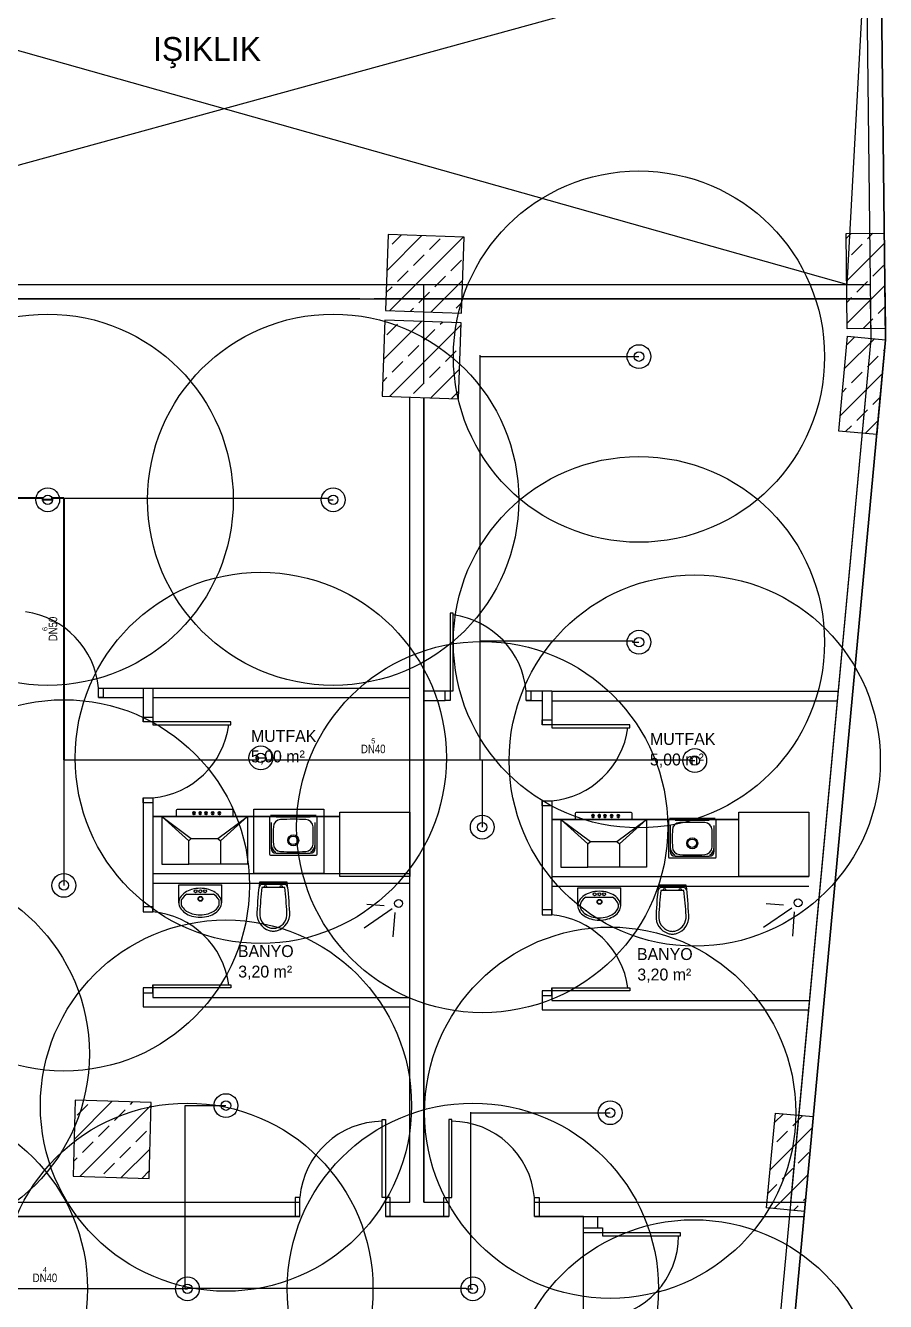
# Model space of a CAD drawing. Header units: centimetres. Extents: x 247996 to 276712, y -458149 to -450648.
# Drawn here: x 255469 to 256373, y -454493 to -453153 of the extents above; entities that cross this region are included whole.
import ezdxf
from ezdxf.enums import TextEntityAlignment as Align

# ---------------------------------------------------------------- set-up
doc = ezdxf.new("R2010")
doc.units = ezdxf.units.CM
for name, color, linetype in [('MKDU0', 50, 'Continuous'), ('MTY-SPRINKLER', 15, 'Continuous'), ('MTY-SPRINKLER-BORU', 140, 'Continuous'), ('MTY-SPRINKLER-CAP', 141, 'Continuous'), ('MTY-SPRINKLER-KORUMA', 8, 'Continuous')]:
    doc.layers.add(name, color=color, linetype=linetype)
doc.styles.add('MtXpl_Comic_Sans_MS', font='comic.ttf')
doc.styles.add('ROTAS', font='arial.ttf')

# ---------------------------------------------------------------- blocks, each defined once
blk = doc.blocks.new('ASL-SPR-PE')
for radius in [12.5, 5]:
    blk.add_circle((0, 0), radius)

msp = doc.modelspace()

# ---------------------------------------------------------------- linework, layer by layer
at = {"layer": 'MKDU0', "color": 8, "ltscale": 0.03}
for p, q in [((256372.6, -453482.7), (256342.3, -450836.9)), ((256342.3, -450836.9), (256372.6, -453482.7)), ((256357.6, -453482.1), (256327.5, -450851.9)), ((255003.7, -453424.7), (256352.4, -453054.7)), ((256332.1, -453424.7), (255022.4, -453055.4)), ((256352.4, -453054.7), (256332.1, -453424.7)), ((255850, -453372), (255847.2, -453452)), ((255848.7, -453410.3), (255885.7, -453373.3)), ((255930, -453374.9), (255850, -453372)), ((255851.8, -453452.1), (255929.1, -453374.8)), ((255854.4, -453382.2), (255864, -453372.5)), ((255893.6, -453387.8), (255904.9, -453376.6)), ((255927.1, -453454.8), (255930, -453374.9)), ((256331.5, -453371.2), (256371.5, -453370.8)), ((256331.5, -453376.5), (256336.8, -453371.2)), ((256332.6, -453471.2), (256331.5, -453371.2)), ((256332, -453420.9), (256371.6, -453381.3)), ((256353.9, -453376.6), (256359.6, -453370.9)), ((256371.5, -453370.8), (256372.6, -453470.8)), ((255876.8, -453404.6), (255888, -453393.4)), ((256337, -453393.4), (256348.3, -453382.2)), ((255916.1, -453410.3), (255927.3, -453399)), ((256359.5, -453415.9), (256370.7, -453404.6)), ((255860, -453421.5), (255871.2, -453410.3)), ((255895.1, -453453.7), (255928.3, -453420.5)), ((255899.3, -453427.1), (255910.5, -453415.9)), ((256342.7, -453432.7), (256353.9, -453421.5)), ((255003.7, -453424.7), (256356.9, -453424.7)), ((255847.8, -453433.6), (255854.4, -453427.1)), ((255882.4, -453443.9), (255893.6, -453432.7)), ((255887.8, -453528.3), (255887.8, -453424.7)), ((256332.5, -453465.3), (256372.1, -453425.7)), ((255002.9, -453439.7), (256357.1, -453439.7)), ((255820.5, -453439.7), (255325.5, -453439.7)), ((256357.1, -453439.7), (255835.5, -453439.7)), ((255921.7, -453449.5), (255927.5, -453443.7)), ((256332.3, -453443.1), (256337, -453438.3)), ((256357.6, -453482.1), (256357.1, -453439.7)), ((256365.1, -453455.2), (256372.3, -453447.9)), ((255846.8, -453462), (255843.9, -453541.9)), ((255926.8, -453464.8), (255846.8, -453462)), ((255847.2, -453452), (255927.1, -453454.8)), ((255873.4, -453452.9), (255876.8, -453449.5)), ((256349.2, -453471), (256359.5, -453460.8)), ((255845.3, -453503.5), (255885.5, -453463.3)), ((255848.7, -453477.6), (255860, -453466.4)), ((255851.5, -453542.2), (255926.7, -453467)), ((255888, -453483.2), (255899.3, -453472)), ((255904.9, -453466.4), (255907.1, -453464.1)), ((255923.9, -453544.8), (255926.8, -453464.8)), ((256372.6, -453470.8), (256332.6, -453471.2)), ((256371.9, -453470.8), (256372.6, -453470.1)), ((255871.2, -453500.1), (255882.4, -453488.8)), ((255985.4, -457650), (256372.6, -453482.7)), ((256372.6, -453482.7), (255985.4, -457650)), ((256258, -454553.5), (256357.6, -453482.1)), ((256273.4, -454388.5), (256357.6, -453482.1)), ((256323.7, -453578.6), (256332.9, -453479)), ((256329.8, -453513), (256361.1, -453481.6)), ((256332.1, -453488.2), (256340.6, -453479.7)), ((256332.9, -453479), (256372.7, -453482.7)), ((256372.7, -453482.7), (256363.5, -453582.3)), ((255910.5, -453505.7), (255921.7, -453494.4)), ((256353.9, -453511.3), (256365.1, -453500.1)), ((256370.7, -453494.4), (256371.8, -453493.4)), ((255854.4, -453516.9), (255865.6, -453505.7)), ((255893.6, -453522.5), (255904.9, -453511.3)), ((255894.9, -453543.7), (255925, -453513.6)), ((255844.5, -453526.8), (255848.7, -453522.5)), ((255876.8, -453539.3), (255888, -453528.1)), ((256325.2, -453562.5), (256369.5, -453518.2)), ((256337, -453528.1), (256348.3, -453516.9)), ((255843.9, -453541.9), (255923.9, -453544.8)), ((255872.8, -454388.5), (255872.8, -453542.9)), ((255872.8, -454388.5), (255872.8, -453542.9)), ((255916.6, -453544.5), (255924.2, -453536.9)), ((256327.5, -453537.7), (256331.4, -453533.7)), ((256359.5, -453550.6), (256367.2, -453542.9)), ((255887.8, -454388.5), (255887.8, -453543.5)), ((255887.8, -453543.5), (255887.8, -454388.5)), ((256342.7, -453567.4), (256353.9, -453556.2)), ((256351.4, -453581.1), (256364.9, -453567.7)), ((256363.5, -453582.3), (256323.7, -453578.6)), ((256330.8, -453579.2), (256337, -453573)), ((255545.8, -453848.5), (255602.8, -453848.5)), ((255592.8, -453848.5), (255592.8, -453884)), ((255602.8, -453848.5), (255602.8, -453887.3)), ((255602.8, -453848.6), (255872.8, -453848.6)), ((255545.8, -453858.5), (255592.8, -453858.5)), ((255602.8, -453858.6), (255872.8, -453858.6)), ((255887.8, -453851.6), (255910.8, -453851.6)), ((255887.8, -453861.6), (255910.2, -453861.6)), ((255995.2, -453851.6), (256022.1, -453851.6)), ((255995.2, -453861.6), (256012.1, -453861.6)), ((256012.1, -453851.6), (256012.1, -453887.1)), ((256022.1, -453851.6), (256022.1, -453890.4)), ((256022.1, -453851.8), (256323.2, -453851.8)), ((256022.1, -453861.8), (256322.3, -453861.8)), ((255592.8, -453964), (255592.8, -454083.5)), ((255602.8, -453964), (255602.8, -454083.5)), ((256012.1, -453967.1), (256012.1, -454086.6)), ((256022.1, -453967.1), (256022.1, -454086.6)), ((255602.8, -453983.5), (255799.2, -453983.5)), ((255799.2, -453983.5), (255602.8, -453983.5)), ((255799.2, -453983.5), (255602.8, -453983.5)), ((255640.8, -454009), (255612.3, -453983.5)), ((255612.3, -453983.5), (255643.3, -454006.5)), ((255702.3, -453983.5), (255612.3, -453983.5)), ((255612.3, -453983.5), (255612.3, -454033.5)), ((255627.3, -453977.2), (255627.3, -453983.5)), ((255686.3, -453976.2), (255628.3, -453976.2)), ((255645.7, -453978.9), (255645.7, -453978.4)), ((255646.4, -453978.4), (255645.7, -453978.4)), ((255645.7, -453981.4), (255645.7, -453978.9)), ((255645.7, -453981.4), (255646.4, -453981.4)), ((255646.4, -453978.9), (255646.4, -453978.4)), ((255646.4, -453981.4), (255646.4, -453978.9)), ((255652.3, -453978.9), (255652.3, -453978.4)), ((255652.9, -453978.4), (255652.3, -453978.4)), ((255652.3, -453981.4), (255652.3, -453978.9)), ((255652.3, -453981.4), (255652.9, -453981.4)), ((255652.9, -453978.9), (255652.9, -453978.4)), ((255652.9, -453981.4), (255652.9, -453978.9)), ((255658.5, -453978.9), (255658.5, -453978.4)), ((255658.5, -453978.4), (255659.1, -453978.4)), ((255658.5, -453981.4), (255658.5, -453978.9)), ((255658.5, -453981.4), (255659.1, -453981.4)), ((255659.1, -453978.9), (255659.1, -453978.4)), ((255659.1, -453981.4), (255659.1, -453978.9)), ((255665.5, -453978.9), (255665.5, -453978.4)), ((255665.5, -453978.4), (255666.1, -453978.4)), ((255665.5, -453981.4), (255665.5, -453978.9)), ((255665.5, -453981.4), (255666.1, -453981.4)), ((255666.1, -453978.9), (255666.1, -453978.4)), ((255666.1, -453981.4), (255666.1, -453978.9)), ((255671.3, -454006.5), (255702.3, -453983.5)), ((255672.5, -453978.9), (255672.5, -453978.4)), ((255672.5, -453978.4), (255673.1, -453978.4)), ((255672.5, -453981.4), (255672.5, -453978.9)), ((255672.5, -453981.4), (255673.1, -453981.4)), ((255673.1, -453978.9), (255673.1, -453978.4)), ((255673.1, -453981.4), (255673.1, -453978.9)), ((255702.3, -453983.5), (255673.8, -454009)), ((255687.3, -453983.5), (255687.3, -453977.2)), ((255702.3, -453983.5), (255702.3, -454033.5)), ((255709, -454043.5), (255709, -453975.8)), ((255709, -453975.8), (255782.7, -453975.8)), ((255725.4, -453983.5), (255725.4, -454022.9)), ((255774.4, -453982.5), (255726.4, -453982.5)), ((255768.2, -453984.3), (255732.5, -453984.3)), ((255775.4, -454022.9), (255775.4, -453983.5)), ((255782.7, -453975.8), (255782.7, -454043.5)), ((255799.2, -454046.6), (255799.2, -453978.9)), ((255799.2, -453978.9), (255872.8, -453978.9)), ((255872.8, -453978.9), (255872.8, -454046.6)), ((256046.6, -453980.3), (256046.6, -453986.6)), ((256105.6, -453979.3), (256047.6, -453979.3)), ((256065.1, -453982), (256065.1, -453981.5)), ((256065.7, -453981.5), (256065.1, -453981.5)), ((256065.1, -453984.6), (256065.1, -453982)), ((256065.1, -453984.6), (256065.7, -453984.6)), ((256065.7, -453982), (256065.7, -453981.5)), ((256065.7, -453984.6), (256065.7, -453982)), ((256071.7, -453982), (256071.7, -453981.5)), ((256072.3, -453981.5), (256071.7, -453981.5)), ((256071.7, -453984.6), (256071.7, -453982)), ((256071.7, -453984.6), (256072.3, -453984.6)), ((256072.3, -453982), (256072.3, -453981.5)), ((256072.3, -453984.6), (256072.3, -453982)), ((256077.8, -453982), (256077.8, -453981.5)), ((256077.8, -453981.5), (256078.4, -453981.5)), ((256077.8, -453984.6), (256077.8, -453982)), ((256077.8, -453984.6), (256078.4, -453984.6)), ((256078.4, -453982), (256078.4, -453981.5)), ((256078.4, -453984.6), (256078.4, -453982)), ((256084.8, -453982), (256084.8, -453981.5)), ((256084.8, -453981.5), (256085.4, -453981.5)), ((256084.8, -453984.6), (256084.8, -453982)), ((256084.8, -453984.6), (256085.4, -453984.6)), ((256085.4, -453982), (256085.4, -453981.5)), ((256085.4, -453984.6), (256085.4, -453982)), ((256091.8, -453982), (256091.8, -453981.5)), ((256091.8, -453981.5), (256092.4, -453981.5)), ((256091.8, -453984.6), (256091.8, -453982)), ((256091.8, -453984.6), (256092.4, -453984.6)), ((256092.4, -453982), (256092.4, -453981.5)), ((256092.4, -453984.6), (256092.4, -453982)), ((256106.6, -453986.6), (256106.6, -453980.3)), ((256218.5, -454046.6), (256218.5, -453978.9)), ((256218.5, -453978.9), (256292.1, -453978.9)), ((256292.1, -453978.9), (256292.1, -454046.6)), ((255727.2, -453989.6), (255727.2, -454016.8)), ((255773.5, -454016.8), (255773.5, -453989.6)), ((256022.1, -453986.6), (256218.5, -453986.6)), ((256218.5, -453986.6), (256022.1, -453986.6)), ((256218.5, -453986.6), (256022.1, -453986.6)), ((256060.1, -454012.1), (256031.6, -453986.6)), ((256031.6, -453986.6), (256062.6, -454009.6)), ((256121.6, -453986.6), (256031.6, -453986.6)), ((256031.6, -453986.6), (256031.6, -454036.6)), ((256090.6, -454009.6), (256121.6, -453986.6)), ((256121.6, -453986.6), (256093.1, -454012.1)), ((256121.6, -453986.6), (256121.6, -454036.6)), ((256144.7, -453986.6), (256144.7, -454026)), ((256193.7, -453985.6), (256145.7, -453985.6)), ((256146.5, -453992.8), (256146.5, -454019.9)), ((256187.5, -453987.5), (256151.8, -453987.5)), ((256192.8, -454019.9), (256192.8, -453992.8)), ((256194.7, -454026), (256194.7, -453986.6)), ((255726.4, -454023.9), (255774.4, -454023.9)), ((255732.5, -454022.1), (255768.2, -454022.1)), ((256151.8, -454025.2), (256187.5, -454025.2)), ((255612.3, -454033.5), (255640.8, -454033.5)), ((255702.3, -454033.5), (255673.8, -454033.5)), ((256031.6, -454036.6), (256060.1, -454036.6)), ((256121.6, -454036.6), (256093.1, -454036.6)), ((256145.7, -454027), (256193.7, -454027)), ((255602.8, -454043.5), (255872.8, -454043.5)), ((255782.7, -454043.5), (255709, -454043.5)), ((255872.8, -454046.6), (255799.2, -454046.6)), ((256022.1, -454046.6), (256292.1, -454046.6)), ((256292.1, -454046.6), (256218.5, -454046.6)), ((255602.8, -454053.5), (255872.8, -454053.5)), ((255602.8, -454063.5), (255602.8, -454083.5)), ((255630.1, -454055.4), (255675.2, -454055.4)), ((255630.1, -454074), (255630.1, -454055.4)), ((255638.6, -454065), (255666.7, -454065)), ((255675.2, -454074), (255675.2, -454055.4)), ((256022.1, -454056.6), (256292.1, -454056.6)), ((256049.5, -454058.5), (256094.5, -454058.5)), ((256049.5, -454077.2), (256049.5, -454058.5)), ((256094.5, -454077.2), (256094.5, -454058.5)), ((255846, -454077.3), (255827.6, -454075.9)), ((256022.1, -454066.6), (256022.1, -454086.6)), ((256057.9, -454068.1), (256086, -454068.1)), ((256265.7, -454076.6), (256247.4, -454075.2)), ((255854.4, -454080.5), (255824.8, -454100.7)), ((255857.2, -454084.4), (255855.2, -454109.8)), ((256274.2, -454079.8), (256244.6, -454100)), ((256276.9, -454083.7), (256275, -454109.1)), ((255592.8, -454163.5), (255592.8, -454183.5)), ((255602.8, -454160.2), (255602.8, -454173.5)), ((255602.8, -454160.2), (255602.8, -454173.5)), ((256012.1, -454166.6), (256012.1, -454186.6)), ((256022.1, -454163.3), (256022.1, -454176.6)), ((256022.1, -454163.3), (256022.1, -454176.6)), ((255592.8, -454183.5), (255872.8, -454183.5)), ((255602.8, -454173.5), (255872.8, -454173.5)), ((256022.1, -454176.6), (256292.1, -454176.6)), ((256012.1, -454186.6), (256292.1, -454186.6)), ((255521.2, -454281.4), (255519, -454361.4)), ((255520.1, -454322.7), (255560.2, -454282.5)), ((255601.2, -454283.7), (255521.2, -454281.4)), ((255523.2, -454297.1), (255534.4, -454285.8)), ((255526, -454361.6), (255601.1, -454286.5)), ((255562.5, -454302.7), (255573.7, -454291.4)), ((255579.3, -454285.8), (255582, -454283.1)), ((255598.9, -454363.7), (255601.2, -454283.7)), ((256247.8, -454394.5), (256257.1, -454295)), ((256256.2, -454305), (256265.4, -454295.7)), ((256257.1, -454295), (256296.9, -454298.7)), ((256275.3, -454308.3), (256285.9, -454297.6)), ((256296.9, -454298.7), (256287.7, -454398.2)), ((255545.7, -454319.5), (255556.9, -454308.3)), ((255584.9, -454325.1), (255596.2, -454313.9)), ((256251.6, -454354.5), (256295.9, -454310.2)), ((256258.5, -454325.1), (256269.7, -454313.9)), ((255528.8, -454336.3), (255540, -454325.1)), ((255568.1, -454342), (255579.3, -454330.7)), ((255569.7, -454362.8), (255599.8, -454332.7)), ((255519.4, -454345.8), (255523.2, -454342)), ((256280.9, -454347.6), (256292.1, -454336.3)), ((255551.3, -454358.8), (255562.5, -454347.6)), ((255591.5, -454363.5), (255599.1, -454355.8)), ((256255.7, -454395.3), (256291.3, -454359.7)), ((256264.1, -454364.4), (256275.3, -454353.2)), ((255519, -454361.4), (255598.9, -454363.7)), ((256249.3, -454379.2), (256258.5, -454370)), ((256286.5, -454386.9), (256289, -454384.4)), ((255082, -454388.5), (255757.3, -454388.5)), ((255325.5, -454388.5), (255757.3, -454388.5)), ((255847.3, -454388.5), (255872.8, -454388.5)), ((255847.3, -454388.5), (255872.8, -454388.5)), ((255887.8, -454388.5), (255913.8, -454388.5)), ((255887.8, -454388.5), (255913.8, -454388.5)), ((256003.8, -454388.5), (256288.4, -454388.5)), ((256003.8, -454388.5), (256273.4, -454388.5)), ((256287.7, -454398.2), (256247.8, -454394.5)), ((256276.2, -454397.2), (256280.9, -454392.5)), ((255757.3, -454403.5), (254939, -454403.5)), ((255082, -454403.5), (255757.3, -454403.5)), ((255847.3, -454403.5), (255913.8, -454403.5)), ((255913.8, -454403.5), (255847.3, -454403.5)), ((256003.8, -454403.5), (256287, -454403.5)), ((256055.5, -454403.5), (256003.8, -454403.5)), ((256055.5, -454420.6), (256055.5, -454403.5)), ((256055.5, -454553.5), (256055.5, -454403.5)), ((256070.5, -454415.6), (256070.5, -454403.5))]:
    msp.add_line(p, q, dxfattribs=at)
for points in [[(255915.2, -453851.6), (255918.6, -453851.6), (255918.6, -453769.8), (255915.2, -453769.8)], [(255602.8, -453884), (255602.8, -453887.3), (255684.7, -453887.3), (255684.7, -453884)], [(256022.1, -453887.1), (256022.1, -453890.4), (256104, -453890.4), (256104, -453887.1)], [(255602.8, -454163.5), (255602.8, -454160.2), (255684.7, -454160.2), (255684.7, -454163.5)], [(256022.1, -454166.6), (256022.1, -454163.3), (256104, -454163.3), (256104, -454166.6)], [(255847.3, -454383.5), (255844, -454383.5), (255844, -454301.6), (255847.3, -454301.6)], [(255847.3, -454383.5), (255844, -454383.5), (255844, -454301.6), (255847.3, -454301.6)], [(255847.3, -454383.5), (255844, -454383.5), (255844, -454301.6), (255847.3, -454301.6)], [(255913.8, -454383.5), (255917.1, -454383.5), (255917.1, -454301.6), (255913.8, -454301.6)], [(255913.8, -454383.5), (255917.1, -454383.5), (255917.1, -454301.6), (255913.8, -454301.6)], [(255913.8, -454383.5), (255917.1, -454383.5), (255917.1, -454301.6), (255913.8, -454301.6)], [(256075.5, -454420.6), (256075.5, -454423.9), (256157.4, -454423.9), (256157.4, -454420.6)], [(256075.5, -454420.6), (256075.5, -454423.9), (256157.4, -454423.9), (256157.4, -454420.6)], [(256075.5, -454420.6), (256075.5, -454423.9), (256157.4, -454423.9), (256157.4, -454420.6)]]:
    msp.add_lwpolyline(points, close=True, dxfattribs=at)
for points in [[(255550.8, -453858.5), (255545.8, -453858.5), (255545.8, -453848.5), (255550.8, -453848.5), (255550.8, -453858.5)], [(255915.2, -453861.6), (255910.2, -453861.6), (255910.2, -453851.6), (255915.2, -453851.6), (255915.2, -453861.6)], [(256000.2, -453861.6), (255995.2, -453861.6), (255995.2, -453851.6), (256000.2, -453851.6), (256000.2, -453861.6)], [(255592.8, -453884), (255592.8, -453879), (255602.8, -453879), (255602.8, -453884), (255592.8, -453884)], [(256012.1, -453887.1), (256012.1, -453882.1), (256022.1, -453882.1), (256022.1, -453887.1), (256012.1, -453887.1)], [(255592.8, -453969), (255592.8, -453964), (255602.8, -453964), (255602.8, -453969), (255592.8, -453969)], [(256012.1, -453972.1), (256012.1, -453967.1), (256022.1, -453967.1), (256022.1, -453972.1), (256012.1, -453972.1)], [(255592.8, -454078.5), (255592.8, -454083.5), (255602.8, -454083.5), (255602.8, -454078.5), (255592.8, -454078.5)], [(256012.1, -454081.6), (256012.1, -454086.6), (256022.1, -454086.6), (256022.1, -454081.6), (256012.1, -454081.6)], [(255592.8, -454163.5), (255592.8, -454168.5), (255602.8, -454168.5), (255602.8, -454163.5), (255592.8, -454163.5)], [(256012.1, -454166.6), (256012.1, -454171.6), (256022.1, -454171.6), (256022.1, -454166.6), (256012.1, -454166.6)], [(255752.3, -454403.5), (255757.3, -454403.5), (255757.3, -454383.5), (255752.3, -454383.5), (255752.3, -454403.5)], [(255752.3, -454403.5), (255757.3, -454403.5), (255757.3, -454383.5), (255752.3, -454383.5), (255752.3, -454403.5)], [(255752.3, -454403.5), (255757.3, -454403.5), (255757.3, -454383.5), (255752.3, -454383.5), (255752.3, -454403.5)], [(255847.3, -454403.5), (255852.3, -454403.5), (255852.3, -454383.5), (255847.3, -454383.5), (255847.3, -454403.5)], [(255847.3, -454403.5), (255852.3, -454403.5), (255852.3, -454383.5), (255847.3, -454383.5), (255847.3, -454403.5)], [(255847.3, -454403.5), (255852.3, -454403.5), (255852.3, -454383.5), (255847.3, -454383.5), (255847.3, -454403.5)], [(255913.8, -454403.5), (255908.8, -454403.5), (255908.8, -454383.5), (255913.8, -454383.5), (255913.8, -454403.5)], [(255913.8, -454403.5), (255908.8, -454403.5), (255908.8, -454383.5), (255913.8, -454383.5), (255913.8, -454403.5)], [(255913.8, -454403.5), (255908.8, -454403.5), (255908.8, -454383.5), (255913.8, -454383.5), (255913.8, -454403.5)], [(256008.8, -454403.5), (256003.8, -454403.5), (256003.8, -454383.5), (256008.8, -454383.5), (256008.8, -454403.5)], [(256008.8, -454403.5), (256003.8, -454403.5), (256003.8, -454383.5), (256008.8, -454383.5), (256008.8, -454403.5)], [(256008.8, -454403.5), (256003.8, -454403.5), (256003.8, -454383.5), (256008.8, -454383.5), (256008.8, -454403.5)], [(256055.5, -454420.6), (256055.5, -454415.6), (256075.5, -454415.6), (256075.5, -454420.6), (256055.5, -454420.6)], [(256055.5, -454420.6), (256055.5, -454415.6), (256075.5, -454415.6), (256075.5, -454420.6), (256055.5, -454420.6)], [(256055.5, -454420.6), (256055.5, -454415.6), (256075.5, -454415.6), (256075.5, -454420.6), (256055.5, -454420.6)]]:
    msp.add_lwpolyline(points, dxfattribs=at)
for points in [[(255714.9, -454052.5, 0.01664), (255712.3, -454084.3, 0.351622), (255725.1, -454103.2, 0.068714), (255729.5, -454103.8, 0.068714), (255733.9, -454103.2, 0.351622), (255746.7, -454084.3, 0.01664), (255744.1, -454052.5)], [(255717.5, -454058, 0.016866), (255715.2, -454084.5, 0.351778), (255725.9, -454100.5, 0.068022), (255729.5, -454100.9, 0.068022), (255733.1, -454100.5, 0.351778), (255743.8, -454084.5, 0.016866), (255741.5, -454058)], [(256134.2, -454055.6, 0.01664), (256131.6, -454087.4, 0.351622), (256144.4, -454106.3, 0.068714), (256148.8, -454107, 0.068714), (256153.3, -454106.3, 0.351622), (256166, -454087.4, 0.01664), (256163.4, -454055.6)], [(256136.8, -454061.2, 0.016866), (256134.5, -454087.6, 0.351778), (256145.2, -454103.6, 0.068022), (256148.8, -454104.1, 0.068022), (256152.4, -454103.6, 0.351778), (256163.2, -454087.6, 0.016866), (256160.9, -454061.2)]]:
    msp.add_lwpolyline(points, format="xyb", close=True, dxfattribs=at)
for points in [[(255744.4, -454057.9, 0.389191), (255741, -454054.8), (255729.5, -454054.8), (255718, -454054.8, 0.389191), (255714.6, -454057.9, 0.389191)], [(256163.7, -454061, 0.389191), (256160.4, -454058), (256148.8, -454058), (256137.3, -454058, 0.389191), (256134, -454061, 0.389191)]]:
    msp.add_lwpolyline(points, format="xyb", dxfattribs=at)
for centre, radius in [((255647.8, -454062), 1.56), ((255652.8, -454062), 1.56), ((255657.8, -454062), 1.56), ((256067.1, -454065.1), 1.56), ((256072.2, -454065.1), 1.56), ((256077.1, -454065.1), 1.56), ((255652.9, -454069.9), 2.52), ((255652.9, -454069.9), 2.12), ((255861.1, -454074.8, 51), 4.14), ((256072.2, -454073.1), 2.52), ((256072.2, -454073.1), 2.12), ((256280.9, -454074.1, 51), 4.14)]:
    msp.add_circle(centre, radius, dxfattribs=at)
for centre, radius, start, end in [((255906.7, -453859.9), 88.9, 5.3081, 82.3253), ((255594.6, -453875.4), 88.9, 275.3081, 352.3253), ((256013.9, -453878.5), 88.9, 275.3081, 352.3253), ((255628.3, -453977.2), 1, 90, 180), ((255646, -453979.9), 1.54, 100.5379, 259.4246), ((255646, -453979.9), 1.54, 282.6233, 77.3765), ((255652.6, -453979.9), 1.54, 100.5379, 259.4246), ((255652.6, -453979.9), 1.54, 282.6233, 77.3765), ((255658.8, -453979.9), 1.54, 100.5379, 259.4246), ((255658.8, -453979.9), 1.54, 282.6233, 77.3765), ((255665.8, -453979.9), 1.54, 100.5379, 259.4246), ((255665.8, -453979.9), 1.54, 282.6233, 77.3765), ((255672.7, -453979.9), 1.54, 100.5379, 259.4246), ((255672.7, -453979.9), 1.54, 282.6233, 77.3765), ((255686.3, -453977.2), 1, 0, 90), ((256047.6, -453980.3), 1, 90, 180), ((256065.4, -453983), 1.54, 100.5379, 259.4246), ((256065.4, -453983), 1.54, 282.6233, 77.3765), ((256071.9, -453983), 1.54, 100.5379, 259.4246), ((256071.9, -453983), 1.54, 282.6233, 77.3765), ((256078.1, -453983), 1.54, 100.5379, 259.4246), ((256078.1, -453983), 1.54, 282.6233, 77.3765), ((256085.1, -453983), 1.54, 100.5379, 259.4246), ((256085.1, -453983), 1.54, 282.6233, 77.3765), ((256092.1, -453983), 1.54, 100.5379, 259.4246), ((256092.1, -453983), 1.54, 282.6233, 77.3765), ((256105.6, -453980.3), 1, 0, 90), ((255646.3, -454077.7), 17.2, 123.8347, 148.2866), ((255646.3, -454077.7), 14.8, 121.3767, 148.2866), ((255650.1, -454083.4), 24.1, 105.5176, 123.8347), ((255652.6, -454092.4), 33.5, 90, 105.5176), ((255652.6, -454092.4), 33.5, 74.4824, 90), ((255655.1, -454083.4), 24.1, 56.1653, 74.4824), ((255659, -454077.7), 14.8, 31.7134, 58.6233), ((255659, -454077.7), 17.2, 31.7134, 56.1653), ((255721.2, -454058), 1.78, 0, 180), ((255737.8, -454058), 1.78, 0, 180), ((256069.5, -454086.5), 24.1, 105.5176, 123.8347), ((256072, -454095.5), 33.5, 90, 105.5176), ((256072, -454095.5), 33.5, 74.4824, 90), ((256074.5, -454086.5), 24.1, 56.1653, 74.4824), ((256140.5, -454061.2), 1.78, 0, 180), ((256157.1, -454061.2), 1.78, 0, 180), ((255640.4, -454074), 10.3, 148.2866, 180), ((255640.4, -454074), 10.3, 180, 211.7134), ((255640.4, -454074), 7.93, 148.2866, 180), ((255640.4, -454074), 7.93, 180, 211.7134), ((255646.3, -454070.4), 14.8, 211.7134, 236.1653), ((255659, -454070.4), 14.8, 303.8347, 328.2866), ((255664.8, -454074), 7.93, 0, 31.7134), ((255664.8, -454074), 7.93, 328.2866, 0), ((255664.8, -454074), 10.3, 0, 31.7134), ((255664.8, -454074), 10.3, 328.2866, 0), ((256059.8, -454077.2), 10.3, 148.2866, 180), ((256059.8, -454077.2), 10.3, 180, 211.7134), ((256065.6, -454080.8), 17.2, 123.8347, 148.2866), ((256059.8, -454077.2), 7.93, 148.2866, 180), ((256059.8, -454077.2), 7.93, 180, 211.7134), ((256065.6, -454080.8), 14.8, 121.3767, 148.2866), ((256078.3, -454080.8), 14.8, 31.7134, 58.6233), ((256078.3, -454080.8), 17.2, 31.7134, 56.1653), ((256084.2, -454077.2), 7.93, 0, 31.7134), ((256084.2, -454077.2), 7.93, 328.2866, 0), ((256084.2, -454077.2), 10.3, 0, 31.7134), ((256084.2, -454077.2), 10.3, 328.2866, 0), ((255594.6, -454172.1), 88.9, 7.6747, 84.6919), ((255646.3, -454070.4), 17.2, 211.7134, 236.1653), ((255650.1, -454064.7), 24.1, 236.1653, 254.4824), ((255650.1, -454064.7), 21.7, 236.1653, 254.4824), ((255652.6, -454055.7), 33.5, 254.4824, 270), ((255652.6, -454055.7), 31.1, 254.4824, 270), ((255652.6, -454055.7), 31.1, 270, 285.5176), ((255652.6, -454055.7), 33.5, 270, 285.5176), ((255655.1, -454064.7), 21.7, 285.5176, 303.8347), ((255655.1, -454064.7), 24.1, 285.5176, 303.8347), ((255659, -454070.4), 17.2, 303.8347, 328.2866), ((256013.9, -454175.2), 88.9, 7.6747, 84.6919), ((256065.6, -454073.6), 17.2, 211.7134, 236.1653), ((256065.6, -454073.6), 14.8, 211.7134, 236.1653), ((256069.5, -454067.8), 24.1, 236.1653, 254.4824), ((256069.5, -454067.8), 21.7, 236.1653, 254.4824), ((256072, -454058.8), 33.5, 254.4824, 270), ((256072, -454058.8), 31.1, 254.4824, 270), ((256072, -454058.8), 31.1, 270, 285.5176), ((256072, -454058.8), 33.5, 270, 285.5176), ((256074.5, -454067.8), 21.7, 285.5176, 303.8347), ((256074.5, -454067.8), 24.1, 285.5176, 303.8347), ((256078.3, -454073.6), 14.8, 303.8347, 328.2866), ((256078.3, -454073.6), 17.2, 303.8347, 328.2866), ((255844.6, -454391.2), 87.6, 90.3687, 174.9809), ((255844.6, -454391.2), 87.6, 90.3687, 174.9809), ((255844.6, -454391.2), 87.6, 90.3687, 174.9809), ((255916.5, -454391.2), 87.6, 5.0191, 89.6313), ((255916.5, -454391.2), 87.6, 5.0191, 89.6313), ((255916.5, -454391.2), 87.6, 5.0191, 89.6313), ((256067.8, -454423.3), 87.6, 275.0191, 359.6313), ((256067.8, -454423.3), 87.6, 275.0191, 359.6313), ((256067.8, -454423.3), 87.6, 275.0191, 359.6313)]:
    msp.add_arc(centre, radius, start, end, dxfattribs=at)
for centre, major_axis, start_param, end_param in [((256061.6, -454003.5), (-234.9, -234.9), 5.470817, 5.524757), ((255737.5, -453994.7), (5.66, -5.66), 2.395934, 3.900021), ((255750.4, -454318.7), (332.3, 0), 1.531058, 1.610536), ((255763.2, -453994.7), (5.66, -5.66), 0.812368, 2.316455), ((255439.1, -454003.5), (234.9, -234.9), 0.758428, 0.812368), ((256480.9, -454006.6), (-234.9, -234.9), 5.470817, 5.524757), ((256156.8, -453997.9), (5.66, -5.66), 2.395934, 3.900021), ((256169.7, -454321.9), (332.3, 0), 1.531058, 1.610536), ((256182.6, -453997.9), (5.66, -5.66), 0.812368, 2.316455), ((255858.4, -454006.6), (234.9, -234.9), 0.758428, 0.812368), ((255750.4, -454008.5), (-4.07, -4.07), 3.926991, 10.210176), ((255750.4, -454008.5), (-3.18, -3.18), 3.926991, 10.210176), ((256169.7, -454011.6), (-4.07, -4.07), 3.926991, 10.210176), ((256169.7, -454011.6), (-3.18, -3.18), 3.926991, 10.210176), ((255726.4, -454022.9), (0.707, -0.707), 3.926991, 5.497787), ((255732.5, -454016.8), (-3.75, -3.75), 5.497787, 7.068583), ((255737.3, -454012.2), (-7.14, -7.14), 5.524757, 6.541187), ((255737.5, -454012.2), (-5.66, -5.66), 5.524757, 7.028844), ((255750.4, -453688.2), (332.3, 0), 4.67265, 4.752129), ((255763.2, -454012.2), (-5.66, -5.66), 0.825137, 2.329224), ((255768.2, -454016.8), (3.75, -3.75), -0.785398, 0.785398), ((255763.4, -454012.2), (7.14, -7.14), -0.258001, 0.758428), ((255774.4, -454022.9), (0.707, -0.707), -0.785398, 0.785398), ((256151.8, -454019.9), (-3.75, -3.75), 5.497787, 7.068583), ((256156.7, -454015.4), (-7.14, -7.14), 5.524757, 6.541187), ((256156.8, -454015.4), (-5.66, -5.66), 5.524757, 7.028844), ((256169.7, -453691.4), (332.3, 0), 4.67265, 4.752129), ((256182.6, -454015.4), (-5.66, -5.66), 0.825137, 2.329224), ((256187.5, -454019.9), (3.75, -3.75), -0.785398, 0.785398), ((256182.7, -454015.4), (7.14, -7.14), -0.258001, 0.758428), ((256145.7, -454026), (0.707, -0.707), 3.926991, 5.497787), ((256193.7, -454026), (0.707, -0.707), -0.785398, 0.785398)]:
    msp.add_ellipse(centre, major_axis=major_axis, ratio=1, start_param=start_param, end_param=end_param, dxfattribs=at)
at = {"layer": 'MKDU0', "color": 8, "ltscale": 0.03, "invisible_edges": 4}
for points in [[(255643.3, -454006.5), (255671.3, -454006.5), (255673.8, -454009), (255640.8, -454009)], [(255673.8, -454033.5), (255640.8, -454033.5), (255640.8, -454009), (255673.8, -454009)], [(256062.6, -454009.6), (256090.6, -454009.6), (256093.1, -454012.1), (256060.1, -454012.1)], [(256093.1, -454036.6), (256060.1, -454036.6), (256060.1, -454012.1), (256093.1, -454012.1)]]:
    msp.add_3dface(points, dxfattribs=at)
at = {"layer": 'MTY-SPRINKLER-BORU'}
for points in [[(255947, -453500.4), (255947, -453499)], [(255947, -453799), (255947, -453500.4)], [(255947, -453500.4), (256113.7, -453500.4)], [(255509.4, -453649), (255787, -453649), (255787, -453650.8), (255792.4, -453650.8)], [(255947, -453924), (255947, -453799)], [(255947, -453799), (256107, -453799), (256107, -453800.4), (256113.7, -453800.4)], [(255509.4, -453924), (255509.4, -454055.8)], [(255947, -453924), (255949, -453924)], [(255949, -453924), (256167, -453924), (256167, -453924.7), (256172.3, -453924.7)], [(255949, -453924), (255949, -453994.6)], [(255637, -454479), (255637, -454287.1), (255679.7, -454287.1)], [(255937, -454294.6), (255937, -454294)], [(255937, -454479.5), (255937, -454294.6)], [(255937, -454294.6), (256083.5, -454294.6)], [(255637, -454479.5), (255637, -454479)], [(255637, -454479), (255932, -454479), (255932, -454479.5), (255937, -454479.5)], [(255637, -454479.5), (255639.2, -454479.5)], [(255937, -454479.5), (255939.2, -454479.5)]]:
    msp.add_lwpolyline(points, dxfattribs=at)
for points, const_width in [([(255202, -453649), (255487, -453649), (255487, -453650.8), (255492, -453650.8), (255492.4, -453650.8), (255497, -453650.8), (255497, -453649), (255507, -453649), (255509.4, -453649)], 2), ([(255509.4, -453649), (255509.4, -453924)], 2), ([(255509.4, -453924), (255712, -453924), (255712, -453921.9), (255716.2, -453921.9), (255722, -453921.9), (255722, -453924), (255947, -453924)], 1.5), ([(255337, -454479.5), (255337, -454479), (255342, -454479), (255342, -454479.5), (255637, -454479.5)], 1.5)]:
    msp.add_lwpolyline(points, dxfattribs=dict(at, const_width=const_width))
at = {"layer": 'MTY-SPRINKLER-KORUMA'}
for centre in [(256113.7, -453500.4), (255492.4, -453650.8), (255792.4, -453650.8), (256113.7, -453800.4), (255716.3, -453921.9), (256172.3, -453924.7), (255949, -453994.6), (255509.4, -454055.8), (255341.2, -454232.8), (255679.7, -454287.1), (256083.5, -454294.6), (255339.2, -454479.5), (255639.2, -454479.5), (255939.2, -454479.5), (256171.1, -454602)]:
    msp.add_circle(centre, 195, dxfattribs=at)

# ---------------------------------------------------------------- block references
at = {"layer": 'MTY-SPRINKLER'}
for p in [(256113.7, -453500.4), (255492.4, -453650.8), (255792.4, -453650.8), (256113.7, -453800.4), (255716.3, -453921.9), (256172.3, -453924.7), (255949, -453994.6), (255509.4, -454055.8), (255679.7, -454287.1), (256083.5, -454294.6), (255639.2, -454479.5), (255939.2, -454479.5)]:
    msp.add_blockref('ASL-SPR-PE', p, dxfattribs=at)

# ---------------------------------------------------------------- texts
at = {"layer": 'MKDU0', "color": 8, "ltscale": 0.03, "style": 'MtXpl_Comic_Sans_MS'}
for s, height, p in [('IŞIKLIK', 25, (255603.1, -453189.8)), ('MUTFAK', 12.5, (255706, -453905.2)), ('MUTFAK', 12.5, (256125.3, -453908.3)), ('5,00 m²', 12.5, (255705.9, -453926.6)), ('5,00 m²', 12.5, (256125.2, -453929.8)), ('BANYO', 12.5, (255692.3, -454131.1)), ('BANYO', 12.5, (256111.6, -454134.2)), ('3,20 m²', 12.5, (255692.6, -454152.6)), ('3,20 m²', 12.5, (256112, -454155.7))]:
    msp.add_text(s, height=height, rotation=360, dxfattribs=at).set_placement(p)

# ---------------------------------------------------------------- next in the draw order: wipeouts: each hides what was drawn before it
for points in [[(255504.7, -453799), (255504.7, -453777.6), (255491.2, -453777.6), (255491.2, -453799)], [(255822, -453919.2), (255843.4, -453919.2), (255843.4, -453905.8), (255822, -453905.8)], [(255477, -454474.7), (255498.4, -454474.7), (255498.4, -454461.2), (255477, -454461.2)]]:
    msp.add_wipeout(points)

# ---------------------------------------------------------------- next in the draw order: texts
at = {"layer": 'MTY-SPRINKLER-CAP', "style": 'ROTAS', "width": 0.8}
msp.add_text('DN50', height=9, rotation=90, dxfattribs=at).set_placement((255497.9, -453786.5), align=Align.MIDDLE_CENTER)
for p in [(255834.5, -453912.5), (255489.5, -454468)]:
    msp.add_text('DN40', height=9, dxfattribs=at).set_placement(p, align=Align.MIDDLE_CENTER)

# ---------------------------------------------------------------- next in the draw order: wipeouts: each hides what was drawn before it
for points in [[(255493.4, -453790), (255493.4, -453785.2), (255485.3, -453785.2), (255485.3, -453790)], [(255831, -453908), (255835.8, -453908), (255835.8, -453899.9), (255831, -453899.9)], [(255486, -454463.5), (255490.8, -454463.5), (255490.8, -454455.4), (255486, -454455.4)]]:
    msp.add_wipeout(points)

# ---------------------------------------------------------------- next in the draw order: linework, layer by layer
at = {"layer": 'MKDU0', "color": 8, "ltscale": 0.03}
msp.add_arc((255457.2, -453856.7), 88.9, 5.3081, 82.3253, dxfattribs=at)

# ---------------------------------------------------------------- next in the draw order: texts
at = {"layer": 'MTY-SPRINKLER-CAP', "style": 'ROTAS', "width": 0.8}
msp.add_text('6', height=5.4, rotation=90, dxfattribs=at).set_placement((255489.4, -453786.5), align=Align.MIDDLE_CENTER)
for s, p in [('5', (255834.5, -453904)), ('4', (255489.5, -454459.4))]:
    msp.add_text(s, height=5.4, dxfattribs=at).set_placement(p, align=Align.MIDDLE_CENTER)

doc.saveas('drawing.dxf')
